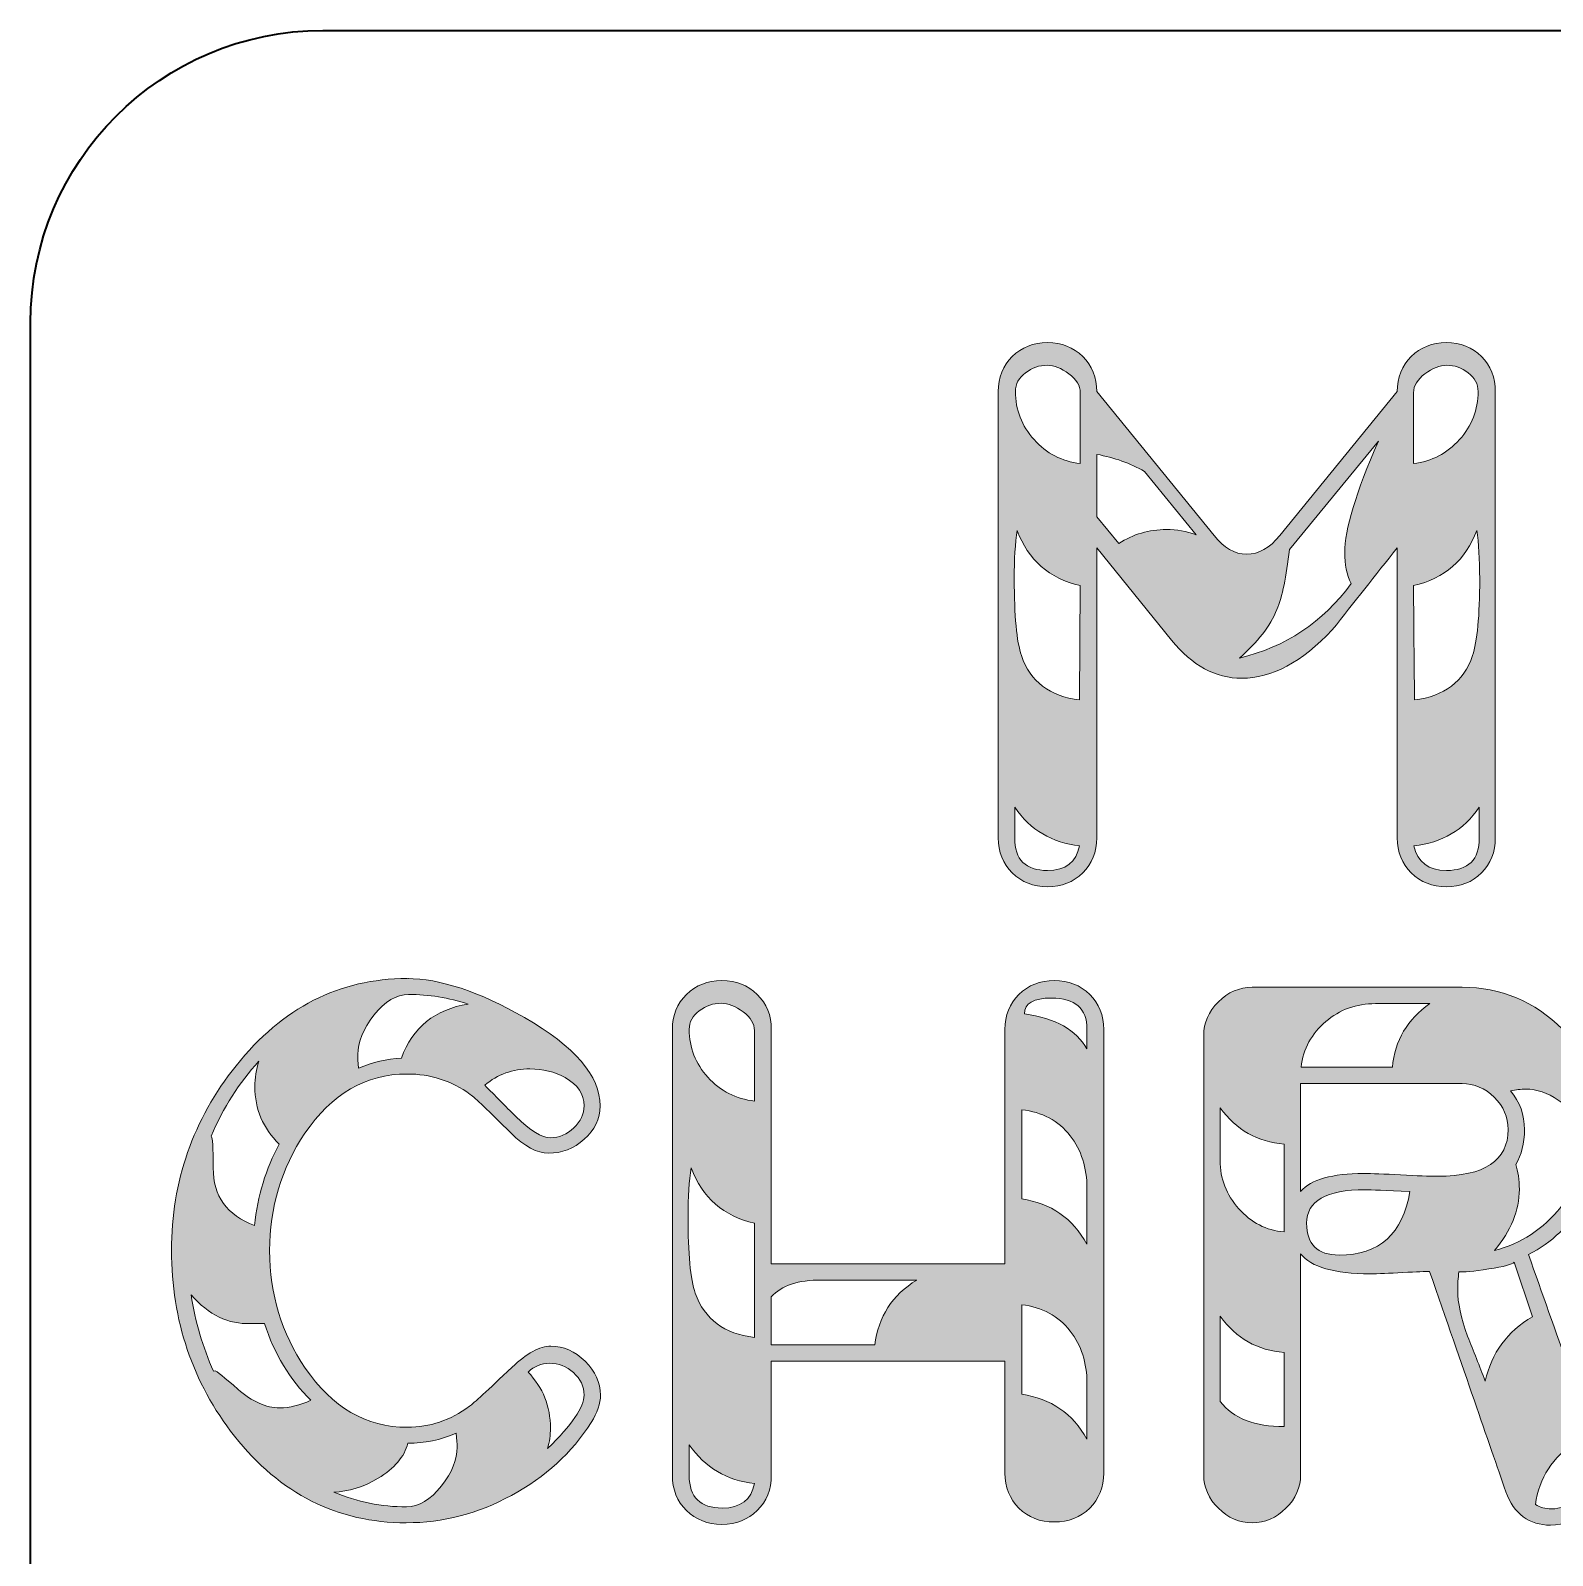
# Model space of a CAD drawing. Extents: x 49 to 2005, y -1071 to -24.
# Drawn here: x 49.4 to 316.7, y -292.1 to -24.2 of the extents above; entities that cross this region are included whole.
import ezdxf

# ---------------------------------------------------------------- set-up
doc = ezdxf.new("R2010")
doc.units = 0
doc.header["$MEASUREMENT"] = 0
doc.layers.add('Layer 1', color=7, linetype='Continuous', lineweight=0)

# ---------------------------------------------------------------- blocks, each defined once
blk = doc.blocks.new('Block_6')
at = {"layer": 'Layer 1', "true_color": 0x010101, "transparency": 33554687}
h = blk.add_hatch(color=18, dxfattribs=at)
h.dxf.hatch_style = 2
edge = h.paths.add_edge_path()
edge.add_spline(control_points=[(144.81, -259.98), (143.56, -258.89), (142.17, -258.34), (140.62, -258.34), (139.17, -258.34), (137.9, -258.85), (136.82, -259.88), (139.45, -262.63), (140.76, -265.91), (140.76, -269.73), (140.76, -270.94), (140.6, -272.13), (140.27, -273.29), (144.53, -269.2), (146.67, -266.07), (146.67, -263.93), (146.67, -262.39), (146.05, -261.08), (144.81, -259.98)], knot_values=[0, 0, 0, 0, 1, 1, 1, 2, 2, 2, 3, 3, 3, 4, 4, 4, 5, 5, 5, 6, 6, 6, 6], degree=3, periodic=0)
edge = h.paths.add_edge_path()
edge.add_spline(control_points=[(143.34, -208.16), (141.49, -207.14), (139.43, -206.63), (137.17, -206.63), (134.14, -206.63), (131.49, -207.58), (129.22, -209.49), (131.02, -211.31), (132.84, -213.15), (134.68, -215.01), (137.24, -217.48), (139.27, -218.72), (140.78, -218.72), (142.3, -218.72), (143.65, -218.15), (144.86, -217), (146.07, -215.86), (146.67, -214.57), (146.67, -213.13), (146.67, -211.08), (145.56, -209.42), (143.34, -208.16)], knot_values=[0, 0, 0, 0, 1, 1, 1, 2, 2, 2, 3, 3, 3, 4, 4, 4, 5, 5, 5, 6, 6, 6, 7, 7, 7, 7], degree=3, periodic=0)
edge = h.paths.add_edge_path()
edge.add_spline(control_points=[(115.86, -190.76), (115.86, -190.76), (115.79, -190.76), (115.79, -190.76), (115.79, -190.76), (115.86, -190.76), (115.86, -190.76)], knot_values=[0, 0, 0, 0, 1, 1, 1, 2, 2, 2, 2], degree=3, periodic=0)
edge = h.paths.add_edge_path()
edge.add_spline(control_points=[(115.86, -193.56), (113.7, -193.56), (111.67, -194.77), (109.77, -197.19), (107.87, -199.61), (106.92, -201.92), (106.92, -204.11), (106.92, -204.62), (106.97, -205.42), (107.07, -206.49), (109.55, -205.46), (112.06, -204.88), (114.59, -204.74), (116.56, -199.34), (120.48, -196.17), (126.34, -195.24), (122.87, -194.12), (119.38, -193.56), (115.86, -193.56)], knot_values=[0, 0, 0, 0, 1, 1, 1, 2, 2, 2, 3, 3, 3, 4, 4, 4, 5, 5, 5, 6, 6, 6, 6], degree=3, periodic=0)
edge = h.paths.add_edge_path()
edge.add_spline(control_points=[(124.23, -270.64), (121.46, -271.8), (118.62, -272.39), (115.72, -272.39), (115.11, -274.76), (113.37, -276.81), (110.51, -278.54), (107.93, -280.07), (105.33, -280.89), (102.7, -280.98), (106.83, -282.71), (111.1, -283.57), (115.51, -283.57), (117.62, -283.57), (119.66, -282.33), (121.63, -279.86), (123.46, -277.53), (124.37, -275.28), (124.37, -273.08), (124.37, -272.48), (124.32, -271.66), (124.23, -270.64)], knot_values=[0, 0, 0, 0, 1, 1, 1, 2, 2, 2, 3, 3, 3, 4, 4, 4, 5, 5, 5, 6, 6, 6, 7, 7, 7, 7], degree=3, periodic=0)
edge = h.paths.add_edge_path()
edge.add_spline(control_points=[(88.85, -209.77), (88.85, -208.23), (89.08, -206.74), (89.55, -205.3), (86.08, -209.07), (83.29, -213.45), (81.18, -218.44), (81.41, -218.62), (81.53, -220.49), (81.53, -224.03), (81.53, -228.97), (83.95, -232.34), (88.78, -234.16), (89.34, -228.94), (90.79, -224.17), (93.14, -219.83), (90.28, -217.04), (88.85, -213.68), (88.85, -209.77)], knot_values=[0, 0, 0, 0, 1, 1, 1, 2, 2, 2, 3, 3, 3, 4, 4, 4, 5, 5, 5, 6, 6, 6, 6], degree=3, periodic=0)
edge = h.paths.add_edge_path()
edge.add_spline(control_points=[(90.53, -251.35), (90.53, -251.35), (88.07, -251.35), (88.07, -251.35), (84.23, -251.54), (80.76, -249.86), (77.66, -246.32), (78.37, -251.03), (79.68, -255.5), (81.6, -259.74), (81.6, -259.74), (81.88, -259.67), (81.88, -259.67), (82.07, -259.67), (83.41, -260.75), (85.89, -262.92), (88.38, -265.08), (90.82, -266.17), (93.21, -266.17), (94.94, -266.17), (96.77, -265.73), (98.69, -264.85), (94.99, -261.18), (92.27, -256.68), (90.53, -251.35)], knot_values=[0, 0, 0, 0, 1, 1, 1, 2, 2, 2, 3, 3, 3, 4, 4, 4, 5, 5, 5, 6, 6, 6, 7, 7, 7, 8, 8, 8, 8], degree=3, periodic=0)
edge = h.paths.add_edge_path()
edge.add_spline(control_points=[(147.94, -268.75), (144.51, -274.06), (139.85, -278.33), (133.94, -281.54), (128.03, -284.76), (121.86, -286.36), (115.44, -286.36), (103.34, -286.36), (93.28, -281.29), (85.26, -271.13), (77.9, -261.72), (74.22, -250.84), (74.22, -238.49), (74.22, -226.38), (77.99, -215.57), (85.54, -206.07), (93.7, -195.86), (103.71, -190.76), (115.58, -190.76), (121.35, -190.76), (128.21, -193.05), (136.19, -197.61), (145.05, -202.69), (149.48, -207.86), (149.48, -213.13), (149.48, -215.41), (148.56, -217.36), (146.7, -219), (144.85, -220.63), (142.75, -221.44), (140.41, -221.44), (138.44, -221.44), (136.23, -220.25), (133.8, -217.88), (129.86, -213.96), (127.49, -211.7), (126.69, -211.1), (123.36, -208.72), (119.66, -207.53), (115.58, -207.53), (108.31, -207.53), (102.33, -211.01), (97.64, -217.95), (93.51, -224.1), (91.45, -230.97), (91.45, -238.56), (91.45, -246.2), (93.54, -253.08), (97.71, -259.18), (102.4, -266.12), (108.38, -269.59), (115.65, -269.59), (119.54, -269.59), (123.17, -268.36), (126.55, -265.89), (127.21, -265.42), (129.69, -263.14), (134.01, -259.04), (136.59, -256.57), (138.86, -255.33), (140.83, -255.33), (143.03, -255.33), (145.04, -256.22), (146.84, -257.99), (148.65, -259.76), (149.55, -261.74), (149.55, -263.93), (149.55, -265.42), (149.01, -267.03), (147.94, -268.75)], knot_values=[0, 0, 0, 0, 1, 1, 1, 2, 2, 2, 3, 3, 3, 4, 4, 4, 5, 5, 5, 6, 6, 6, 7, 7, 7, 8, 8, 8, 9, 9, 9, 10, 10, 10, 11, 11, 11, 12, 12, 12, 13, 13, 13, 14, 14, 14, 15, 15, 15, 16, 16, 16, 17, 17, 17, 18, 18, 18, 19, 19, 19, 20, 20, 20, 21, 21, 21, 22, 22, 22, 23, 23, 23, 23], degree=3, periodic=0)
h = blk.add_hatch(color=18, dxfattribs=at)
h.dxf.hatch_style = 2
edge = h.paths.add_edge_path()
edge.add_spline(control_points=[(234.98, -203.13), (234.98, -203.13), (234.98, -199.67), (234.98, -199.67), (234.98, -196.01), (232.91, -194.19), (228.76, -194.19), (225.59, -194.19), (224.01, -195.11), (224.01, -196.96), (229.46, -197.75), (233.12, -199.8), (234.98, -203.13)], knot_values=[0, 0, 0, 0, 1, 1, 1, 2, 2, 2, 3, 3, 3, 4, 4, 4, 4], degree=3, periodic=0)
edge = h.paths.add_edge_path()
edge.add_spline(control_points=[(234.98, -261.9), (234.98, -258.27), (234, -255.19), (232.05, -252.68), (229.95, -250.02), (227.11, -248.49), (223.52, -248.07), (223.52, -248.07), (223.52, -263.79), (223.52, -263.79), (228.64, -264.54), (232.47, -267.17), (234.98, -271.69), (234.98, -271.69), (234.98, -261.9), (234.98, -261.9)], knot_values=[0, 0, 0, 0, 1, 1, 1, 2, 2, 2, 3, 3, 3, 4, 4, 4, 5, 5, 5, 5], degree=3, periodic=0)
edge = h.paths.add_edge_path()
edge.add_spline(control_points=[(234.98, -227.66), (234.98, -223.98), (234, -220.88), (232.05, -218.37), (229.95, -215.71), (227.11, -214.2), (223.52, -213.82), (223.52, -213.82), (223.52, -229.48), (223.52, -229.48), (228.64, -230.22), (232.47, -232.88), (234.98, -237.44), (234.98, -237.44), (234.98, -227.66), (234.98, -227.66)], knot_values=[0, 0, 0, 0, 1, 1, 1, 2, 2, 2, 3, 3, 3, 4, 4, 4, 5, 5, 5, 5], degree=3, periodic=0)
edge = h.paths.add_edge_path()
edge.add_spline(control_points=[(205.09, -243.73), (205.09, -243.73), (188.39, -243.73), (188.39, -243.73), (184.28, -243.69), (181.33, -244.67), (179.55, -246.68), (179.55, -246.68), (179.55, -255.12), (179.55, -255.12), (179.55, -255.12), (197.72, -255.12), (197.72, -255.12), (198.33, -250.17), (200.78, -246.37), (205.09, -243.73)], knot_values=[0, 0, 0, 0, 1, 1, 1, 2, 2, 2, 3, 3, 3, 4, 4, 4, 5, 5, 5, 5], degree=3, periodic=0)
edge = h.paths.add_edge_path()
edge.add_spline(control_points=[(176.6, -279.44), (171.74, -278.93), (167.92, -276.67), (165.13, -272.67), (165.13, -272.67), (165.13, -278.05), (165.13, -278.05), (165.13, -281.87), (167.07, -283.78), (170.94, -283.78), (174.14, -283.78), (176.03, -282.33), (176.6, -279.44)], knot_values=[0, 0, 0, 0, 1, 1, 1, 2, 2, 2, 3, 3, 3, 4, 4, 4, 4], degree=3, periodic=0)
edge = h.paths.add_edge_path()
edge.add_spline(control_points=[(176.6, -212.29), (176.6, -212.29), (176.6, -199.9), (176.6, -199.9), (176.6, -198.69), (175.93, -197.59), (174.58, -196.59), (173.24, -195.59), (171.95, -195.1), (170.72, -195.1), (169.36, -195.1), (168.08, -195.54), (166.9, -196.42), (165.72, -197.3), (165.13, -198.39), (165.13, -199.69), (165.13, -202.89), (166.23, -205.7), (168.42, -208.11), (170.62, -210.52), (173.34, -211.92), (176.6, -212.29)], knot_values=[0, 0, 0, 0, 1, 1, 1, 2, 2, 2, 3, 3, 3, 4, 4, 4, 5, 5, 5, 6, 6, 6, 7, 7, 7, 7], degree=3, periodic=0)
edge = h.paths.add_edge_path()
edge.add_spline(control_points=[(176.6, -233.74), (171.16, -232.48), (167.45, -229.25), (165.48, -224.03), (165.11, -226.26), (164.92, -229.11), (164.92, -232.55), (164.92, -239.08), (165.35, -243.57), (166.2, -246.04), (167.82, -250.61), (171.28, -253.19), (176.6, -253.8), (176.6, -253.8), (176.6, -233.74), (176.6, -233.74)], knot_values=[0, 0, 0, 0, 1, 1, 1, 2, 2, 2, 3, 3, 3, 4, 4, 4, 5, 5, 5, 5], degree=3, periodic=0)
edge = h.paths.add_edge_path()
edge.add_spline(control_points=[(237.94, -277.63), (237.94, -280.1), (237.11, -282.15), (235.47, -283.78), (233.82, -285.41), (231.75, -286.22), (229.25, -286.22), (226.75, -286.22), (224.68, -285.41), (223.04, -283.78), (221.39, -282.15), (220.56, -280.1), (220.56, -277.63), (220.56, -277.63), (220.56, -257.99), (220.56, -257.99), (220.56, -257.99), (179.55, -257.99), (179.55, -257.99), (179.55, -257.99), (179.55, -278.05), (179.55, -278.05), (179.55, -280.52), (178.73, -282.57), (177.08, -284.2), (175.43, -285.83), (173.36, -286.64), (170.87, -286.64), (168.37, -286.64), (166.3, -285.83), (164.65, -284.2), (163, -282.57), (162.18, -280.52), (162.18, -278.05), (162.18, -278.05), (162.18, -199.7), (162.18, -199.7), (162.18, -197.23), (163, -195.19), (164.65, -193.56), (166.3, -191.93), (168.37, -191.11), (170.87, -191.11), (173.36, -191.11), (175.43, -191.93), (177.08, -193.55), (178.73, -195.18), (179.55, -197.23), (179.55, -199.7), (179.55, -199.7), (179.55, -240.87), (179.55, -240.87), (179.55, -240.87), (220.56, -240.87), (220.56, -240.87), (220.56, -240.87), (220.56, -199.7), (220.56, -199.7), (220.56, -197.23), (221.39, -195.18), (223.04, -193.55), (224.68, -191.93), (226.75, -191.11), (229.25, -191.11), (231.75, -191.11), (233.82, -191.93), (235.47, -193.56), (237.11, -195.19), (237.94, -197.23), (237.94, -199.7), (237.94, -199.7), (237.94, -277.63), (237.94, -277.63)], knot_values=[0, 0, 0, 0, 1, 1, 1, 2, 2, 2, 3, 3, 3, 4, 4, 4, 5, 5, 5, 6, 6, 6, 7, 7, 7, 8, 8, 8, 9, 9, 9, 10, 10, 10, 11, 11, 11, 12, 12, 12, 13, 13, 13, 14, 14, 14, 15, 15, 15, 16, 16, 16, 17, 17, 17, 18, 18, 18, 19, 19, 19, 20, 20, 20, 21, 21, 21, 22, 22, 22, 23, 23, 23, 24, 24, 24, 24], degree=3, periodic=0)
h = blk.add_hatch(color=18, dxfattribs=at)
h.dxf.hatch_style = 2
edge = h.paths.add_edge_path()
edge.add_spline(control_points=[(322.52, -278.4), (322.52, -277.7), (321.94, -275.65), (320.77, -272.25), (316.78, -274.81), (314.44, -278.44), (313.73, -283.15), (314.58, -283.66), (315.51, -283.92), (316.55, -283.92), (318.14, -283.92), (319.54, -283.38), (320.73, -282.31), (321.93, -281.24), (322.52, -279.93), (322.52, -278.4)], knot_values=[0, 0, 0, 0, 1, 1, 1, 2, 2, 2, 3, 3, 3, 4, 4, 4, 5, 5, 5, 5], degree=3, periodic=0)
edge = h.paths.add_edge_path()
edge.add_spline(control_points=[(323.02, -217.88), (319.64, -212.75), (315.98, -210.19), (312.04, -210.19), (311.2, -210.19), (310.31, -210.28), (309.37, -210.47), (311.01, -212.47), (311.83, -214.73), (311.83, -217.25), (311.83, -219.72), (311.32, -221.77), (310.29, -223.4), (310.71, -224.66), (310.92, -226.12), (310.92, -227.8), (310.92, -231.48), (309.46, -235.07), (306.56, -238.56), (311.25, -237.3), (315.13, -234.75), (318.2, -230.91), (321.27, -227.07), (322.88, -222.72), (323.02, -217.88)], knot_values=[0, 0, 0, 0, 1, 1, 1, 2, 2, 2, 3, 3, 3, 4, 4, 4, 5, 5, 5, 6, 6, 6, 7, 7, 7, 8, 8, 8, 8], degree=3, periodic=0)
edge = h.paths.add_edge_path()
edge.add_spline(control_points=[(313.24, -250.16), (313.24, -250.16), (310, -240.59), (310, -240.59), (309.72, -240.96), (308.23, -241.36), (305.54, -241.78), (302.84, -242.2), (301.09, -242.36), (300.3, -242.27), (300.16, -243.34), (300.09, -244.43), (300.09, -245.55), (300.09, -247.65), (300.67, -250.33), (301.84, -253.59), (302.87, -256.2), (303.91, -258.83), (304.94, -261.48), (306.02, -256.55), (308.78, -252.77), (313.24, -250.16)], knot_values=[0, 0, 0, 0, 1, 1, 1, 2, 2, 2, 3, 3, 3, 4, 4, 4, 5, 5, 5, 6, 6, 6, 7, 7, 7, 7], degree=3, periodic=0)
edge = h.paths.add_edge_path()
edge.add_spline(control_points=[(291.71, -228.15), (287.45, -227.96), (284.82, -227.87), (283.84, -227.87), (276.99, -227.87), (273.57, -229.83), (273.57, -233.74), (273.57, -237.47), (275.46, -239.33), (279.26, -239.33), (286.34, -239.33), (290.49, -235.6), (291.71, -228.15)], knot_values=[0, 0, 0, 0, 1, 1, 1, 2, 2, 2, 3, 3, 3, 4, 4, 4, 4], degree=3, periodic=0)
edge = h.paths.add_edge_path()
edge.add_spline(control_points=[(295.23, -195.17), (295.23, -195.17), (285.67, -195.17), (285.67, -195.17), (282.29, -195.17), (279.37, -196.21), (276.91, -198.31), (274.45, -200.41), (273, -203.09), (272.58, -206.35), (272.58, -206.35), (288.62, -206.35), (288.62, -206.35), (289.04, -201.64), (291.25, -197.91), (295.23, -195.17)], knot_values=[0, 0, 0, 0, 1, 1, 1, 2, 2, 2, 3, 3, 3, 4, 4, 4, 5, 5, 5, 5], degree=3, periodic=0)
edge = h.paths.add_edge_path()
edge.add_spline(control_points=[(308.95, -217.25), (308.95, -215.11), (308.14, -213.23), (306.52, -211.62), (304.9, -210.02), (303.02, -209.21), (300.86, -209.21), (300.86, -209.21), (272.51, -209.21), (272.51, -209.21), (272.51, -209.21), (272.51, -228.15), (272.51, -228.15), (274.39, -226.05), (278.07, -225.01), (283.55, -225.01), (285.01, -225.01), (287.18, -225.09), (290.06, -225.25), (292.95, -225.41), (295.11, -225.49), (296.57, -225.49), (304.82, -225.49), (308.95, -222.75), (308.95, -217.25)], knot_values=[0, 0, 0, 0, 1, 1, 1, 2, 2, 2, 3, 3, 3, 4, 4, 4, 5, 5, 5, 6, 6, 6, 7, 7, 7, 8, 8, 8, 8], degree=3, periodic=0)
edge = h.paths.add_edge_path()
edge.add_spline(control_points=[(269.63, -269.45), (269.63, -269.45), (269.63, -256.45), (269.63, -256.45), (264.94, -256.08), (261.19, -253.96), (258.37, -250.09), (258.37, -250.09), (258.37, -265.05), (258.37, -265.05), (260.72, -268.03), (264.47, -269.5), (269.63, -269.45)], knot_values=[0, 0, 0, 0, 1, 1, 1, 2, 2, 2, 3, 3, 3, 4, 4, 4, 4], degree=3, periodic=0)
edge = h.paths.add_edge_path()
edge.add_spline(control_points=[(269.63, -235.28), (269.63, -235.28), (269.63, -219.83), (269.63, -219.83), (264.94, -219.46), (261.19, -217.34), (258.37, -213.47), (258.37, -213.47), (258.37, -222.7), (258.37, -222.7), (258.37, -225.91), (259.46, -228.74), (261.64, -231.19), (263.82, -233.64), (266.48, -235), (269.63, -235.28)], knot_values=[0, 0, 0, 0, 1, 1, 1, 2, 2, 2, 3, 3, 3, 4, 4, 4, 5, 5, 5, 5], degree=3, periodic=0)
edge = h.paths.add_edge_path()
edge.add_spline(control_points=[(325.9, -217.25), (325.9, -221.81), (324.69, -226.09), (322.28, -230.07), (319.86, -234.06), (316.62, -237.12), (312.54, -239.26), (314.93, -246.02), (317.32, -252.77), (319.71, -259.53), (323.51, -270.52), (325.41, -276.84), (325.41, -278.47), (325.41, -280.84), (324.52, -282.82), (322.74, -284.41), (320.95, -285.99), (318.84, -286.78), (316.4, -286.78), (312.65, -286.78), (310.03, -284.83), (308.53, -280.91), (305.57, -272.29), (301.12, -259.39), (295.16, -242.2), (294.46, -242.2), (292.9, -242.27), (290.48, -242.41), (288.07, -242.55), (286.13, -242.62), (284.68, -242.62), (278.44, -242.62), (274.39, -241.45), (272.51, -239.12), (272.51, -239.12), (272.51, -277.91), (272.51, -277.91), (272.51, -280.14), (271.65, -282.11), (269.94, -283.81), (268.23, -285.51), (266.25, -286.36), (264, -286.36), (261.75, -286.36), (259.77, -285.51), (258.06, -283.81), (256.34, -282.11), (255.49, -280.14), (255.49, -277.91), (255.49, -277.91), (255.49, -200.76), (255.49, -200.76), (255.49, -198.52), (256.34, -196.55), (258.06, -194.85), (259.77, -193.15), (261.75, -192.3), (264, -192.3), (264, -192.3), (300.86, -192.3), (300.86, -192.3), (307.71, -192.3), (313.59, -194.76), (318.52, -199.67), (323.44, -204.59), (325.9, -210.45), (325.9, -217.25)], knot_values=[0, 0, 0, 0, 1, 1, 1, 2, 2, 2, 3, 3, 3, 4, 4, 4, 5, 5, 5, 6, 6, 6, 7, 7, 7, 8, 8, 8, 9, 9, 9, 10, 10, 10, 11, 11, 11, 12, 12, 12, 13, 13, 13, 14, 14, 14, 15, 15, 15, 16, 16, 16, 17, 17, 17, 18, 18, 18, 19, 19, 19, 20, 20, 20, 21, 21, 21, 22, 22, 22, 22], degree=3, periodic=0)
at = {"layer": 'Layer 1'}
for points, knots in [([(147.94, -268.75), (144.51, -274.06), (139.85, -278.33), (133.94, -281.54), (128.03, -284.76), (121.86, -286.36), (115.44, -286.36), (103.34, -286.36), (93.28, -281.29), (85.26, -271.13), (77.9, -261.72), (74.22, -250.84), (74.22, -238.49), (74.22, -226.38), (77.99, -215.57), (85.54, -206.07), (93.7, -195.86), (103.71, -190.76), (115.58, -190.76), (121.35, -190.76), (128.21, -193.05), (136.19, -197.61), (145.05, -202.69), (149.48, -207.86), (149.48, -213.13), (149.48, -215.41), (148.56, -217.36), (146.7, -219), (144.85, -220.63), (142.75, -221.44), (140.41, -221.44), (138.44, -221.44), (136.23, -220.25), (133.8, -217.88), (129.86, -213.96), (127.49, -211.7), (126.69, -211.1), (123.36, -208.72), (119.66, -207.53), (115.58, -207.53), (108.31, -207.53), (102.33, -211.01), (97.64, -217.95), (93.51, -224.1), (91.45, -230.97), (91.45, -238.56), (91.45, -246.2), (93.54, -253.08), (97.71, -259.18), (102.4, -266.12), (108.38, -269.59), (115.65, -269.59), (119.54, -269.59), (123.17, -268.36), (126.55, -265.89), (127.21, -265.42), (129.69, -263.14), (134.01, -259.04), (136.59, -256.57), (138.86, -255.33), (140.83, -255.33), (143.03, -255.33), (145.04, -256.22), (146.84, -257.99), (148.65, -259.76), (149.55, -261.74), (149.55, -263.93), (149.55, -265.42), (149.01, -267.03), (147.94, -268.75)], [0, 0, 0, 0, 1, 1, 1, 2, 2, 2, 3, 3, 3, 4, 4, 4, 5, 5, 5, 6, 6, 6, 7, 7, 7, 8, 8, 8, 9, 9, 9, 10, 10, 10, 11, 11, 11, 12, 12, 12, 13, 13, 13, 14, 14, 14, 15, 15, 15, 16, 16, 16, 17, 17, 17, 18, 18, 18, 19, 19, 19, 20, 20, 20, 21, 21, 21, 22, 22, 22, 23, 23, 23, 23]), ([(115.86, -190.76), (115.86, -190.76), (115.79, -190.76), (115.79, -190.76), (115.79, -190.76), (115.86, -190.76), (115.86, -190.76)], [0, 0, 0, 0, 1, 1, 1, 2, 2, 2, 2]), ([(237.94, -277.63), (237.94, -280.1), (237.11, -282.15), (235.47, -283.78), (233.82, -285.41), (231.75, -286.22), (229.25, -286.22), (226.75, -286.22), (224.68, -285.41), (223.04, -283.78), (221.39, -282.15), (220.56, -280.1), (220.56, -277.63), (220.56, -277.63), (220.56, -257.99), (220.56, -257.99), (220.56, -257.99), (179.55, -257.99), (179.55, -257.99), (179.55, -257.99), (179.55, -278.05), (179.55, -278.05), (179.55, -280.52), (178.73, -282.57), (177.08, -284.2), (175.43, -285.83), (173.36, -286.64), (170.87, -286.64), (168.37, -286.64), (166.3, -285.83), (164.65, -284.2), (163, -282.57), (162.18, -280.52), (162.18, -278.05), (162.18, -278.05), (162.18, -199.7), (162.18, -199.7), (162.18, -197.23), (163, -195.19), (164.65, -193.56), (166.3, -191.93), (168.37, -191.11), (170.87, -191.11), (173.36, -191.11), (175.43, -191.93), (177.08, -193.55), (178.73, -195.18), (179.55, -197.23), (179.55, -199.7), (179.55, -199.7), (179.55, -240.87), (179.55, -240.87), (179.55, -240.87), (220.56, -240.87), (220.56, -240.87), (220.56, -240.87), (220.56, -199.7), (220.56, -199.7), (220.56, -197.23), (221.39, -195.18), (223.04, -193.55), (224.68, -191.93), (226.75, -191.11), (229.25, -191.11), (231.75, -191.11), (233.82, -191.93), (235.47, -193.56), (237.11, -195.19), (237.94, -197.23), (237.94, -199.7), (237.94, -199.7), (237.94, -277.63), (237.94, -277.63)], [0, 0, 0, 0, 1, 1, 1, 2, 2, 2, 3, 3, 3, 4, 4, 4, 5, 5, 5, 6, 6, 6, 7, 7, 7, 8, 8, 8, 9, 9, 9, 10, 10, 10, 11, 11, 11, 12, 12, 12, 13, 13, 13, 14, 14, 14, 15, 15, 15, 16, 16, 16, 17, 17, 17, 18, 18, 18, 19, 19, 19, 20, 20, 20, 21, 21, 21, 22, 22, 22, 23, 23, 23, 24, 24, 24, 24]), ([(325.9, -217.25), (325.9, -221.81), (324.69, -226.09), (322.28, -230.07), (319.86, -234.06), (316.62, -237.12), (312.54, -239.26), (314.93, -246.02), (317.32, -252.77), (319.71, -259.53), (323.51, -270.52), (325.41, -276.84), (325.41, -278.47), (325.41, -280.84), (324.52, -282.82), (322.74, -284.41), (320.95, -285.99), (318.84, -286.78), (316.4, -286.78), (312.65, -286.78), (310.03, -284.83), (308.53, -280.91), (305.57, -272.29), (301.12, -259.39), (295.16, -242.2), (294.46, -242.2), (292.9, -242.27), (290.48, -242.41), (288.07, -242.55), (286.13, -242.62), (284.68, -242.62), (278.44, -242.62), (274.39, -241.45), (272.51, -239.12), (272.51, -239.12), (272.51, -277.91), (272.51, -277.91), (272.51, -280.14), (271.65, -282.11), (269.94, -283.81), (268.23, -285.51), (266.25, -286.36), (264, -286.36), (261.75, -286.36), (259.77, -285.51), (258.06, -283.81), (256.34, -282.11), (255.49, -280.14), (255.49, -277.91), (255.49, -277.91), (255.49, -200.76), (255.49, -200.76), (255.49, -198.52), (256.34, -196.55), (258.06, -194.85), (259.77, -193.15), (261.75, -192.3), (264, -192.3), (264, -192.3), (300.86, -192.3), (300.86, -192.3), (307.71, -192.3), (313.59, -194.76), (318.52, -199.67), (323.44, -204.59), (325.9, -210.45), (325.9, -217.25)], [0, 0, 0, 0, 1, 1, 1, 2, 2, 2, 3, 3, 3, 4, 4, 4, 5, 5, 5, 6, 6, 6, 7, 7, 7, 8, 8, 8, 9, 9, 9, 10, 10, 10, 11, 11, 11, 12, 12, 12, 13, 13, 13, 14, 14, 14, 15, 15, 15, 16, 16, 16, 17, 17, 17, 18, 18, 18, 19, 19, 19, 20, 20, 20, 21, 21, 21, 22, 22, 22, 22]), ([(115.86, -193.56), (113.7, -193.56), (111.67, -194.77), (109.77, -197.19), (107.87, -199.61), (106.92, -201.92), (106.92, -204.11), (106.92, -204.62), (106.97, -205.42), (107.07, -206.49), (109.55, -205.46), (112.06, -204.88), (114.59, -204.74), (116.56, -199.34), (120.48, -196.17), (126.34, -195.24), (122.87, -194.12), (119.38, -193.56), (115.86, -193.56)], [0, 0, 0, 0, 1, 1, 1, 2, 2, 2, 3, 3, 3, 4, 4, 4, 5, 5, 5, 6, 6, 6, 6]), ([(176.6, -212.29), (176.6, -212.29), (176.6, -199.9), (176.6, -199.9), (176.6, -198.69), (175.93, -197.59), (174.58, -196.59), (173.24, -195.59), (171.95, -195.1), (170.72, -195.1), (169.36, -195.1), (168.08, -195.54), (166.9, -196.42), (165.72, -197.3), (165.13, -198.39), (165.13, -199.69), (165.13, -202.89), (166.23, -205.7), (168.42, -208.11), (170.62, -210.52), (173.34, -211.92), (176.6, -212.29)], [0, 0, 0, 0, 1, 1, 1, 2, 2, 2, 3, 3, 3, 4, 4, 4, 5, 5, 5, 6, 6, 6, 7, 7, 7, 7]), ([(234.98, -203.13), (234.98, -203.13), (234.98, -199.67), (234.98, -199.67), (234.98, -196.01), (232.91, -194.19), (228.76, -194.19), (225.59, -194.19), (224.01, -195.11), (224.01, -196.96), (229.46, -197.75), (233.12, -199.8), (234.98, -203.13)], [0, 0, 0, 0, 1, 1, 1, 2, 2, 2, 3, 3, 3, 4, 4, 4, 4]), ([(295.23, -195.17), (295.23, -195.17), (285.67, -195.17), (285.67, -195.17), (282.29, -195.17), (279.37, -196.21), (276.91, -198.31), (274.45, -200.41), (273, -203.09), (272.58, -206.35), (272.58, -206.35), (288.62, -206.35), (288.62, -206.35), (289.04, -201.64), (291.25, -197.91), (295.23, -195.17)], [0, 0, 0, 0, 1, 1, 1, 2, 2, 2, 3, 3, 3, 4, 4, 4, 5, 5, 5, 5]), ([(88.85, -209.77), (88.85, -208.23), (89.08, -206.74), (89.55, -205.3), (86.08, -209.07), (83.29, -213.45), (81.18, -218.44), (81.41, -218.62), (81.53, -220.49), (81.53, -224.03), (81.53, -228.97), (83.95, -232.34), (88.78, -234.16), (89.34, -228.94), (90.79, -224.17), (93.14, -219.83), (90.28, -217.04), (88.85, -213.68), (88.85, -209.77)], [0, 0, 0, 0, 1, 1, 1, 2, 2, 2, 3, 3, 3, 4, 4, 4, 5, 5, 5, 6, 6, 6, 6]), ([(143.34, -208.16), (141.49, -207.14), (139.43, -206.63), (137.17, -206.63), (134.14, -206.63), (131.49, -207.58), (129.22, -209.49), (131.02, -211.31), (132.84, -213.15), (134.68, -215.01), (137.24, -217.48), (139.27, -218.72), (140.78, -218.72), (142.3, -218.72), (143.65, -218.15), (144.86, -217), (146.07, -215.86), (146.67, -214.57), (146.67, -213.13), (146.67, -211.08), (145.56, -209.42), (143.34, -208.16)], [0, 0, 0, 0, 1, 1, 1, 2, 2, 2, 3, 3, 3, 4, 4, 4, 5, 5, 5, 6, 6, 6, 7, 7, 7, 7]), ([(308.95, -217.25), (308.95, -215.11), (308.14, -213.23), (306.52, -211.62), (304.9, -210.02), (303.02, -209.21), (300.86, -209.21), (300.86, -209.21), (272.51, -209.21), (272.51, -209.21), (272.51, -209.21), (272.51, -228.15), (272.51, -228.15), (274.39, -226.05), (278.07, -225.01), (283.55, -225.01), (285.01, -225.01), (287.18, -225.09), (290.06, -225.25), (292.95, -225.41), (295.11, -225.49), (296.57, -225.49), (304.82, -225.49), (308.95, -222.75), (308.95, -217.25)], [0, 0, 0, 0, 1, 1, 1, 2, 2, 2, 3, 3, 3, 4, 4, 4, 5, 5, 5, 6, 6, 6, 7, 7, 7, 8, 8, 8, 8]), ([(323.02, -217.88), (319.64, -212.75), (315.98, -210.19), (312.04, -210.19), (311.2, -210.19), (310.31, -210.28), (309.37, -210.47), (311.01, -212.47), (311.83, -214.73), (311.83, -217.25), (311.83, -219.72), (311.32, -221.77), (310.29, -223.4), (310.71, -224.66), (310.92, -226.12), (310.92, -227.8), (310.92, -231.48), (309.46, -235.07), (306.56, -238.56), (311.25, -237.3), (315.13, -234.75), (318.2, -230.91), (321.27, -227.07), (322.88, -222.72), (323.02, -217.88)], [0, 0, 0, 0, 1, 1, 1, 2, 2, 2, 3, 3, 3, 4, 4, 4, 5, 5, 5, 6, 6, 6, 7, 7, 7, 8, 8, 8, 8]), ([(234.98, -227.66), (234.98, -223.98), (234, -220.88), (232.05, -218.37), (229.95, -215.71), (227.11, -214.2), (223.52, -213.82), (223.52, -213.82), (223.52, -229.48), (223.52, -229.48), (228.64, -230.22), (232.47, -232.88), (234.98, -237.44), (234.98, -237.44), (234.98, -227.66), (234.98, -227.66)], [0, 0, 0, 0, 1, 1, 1, 2, 2, 2, 3, 3, 3, 4, 4, 4, 5, 5, 5, 5]), ([(269.63, -235.28), (269.63, -235.28), (269.63, -219.83), (269.63, -219.83), (264.94, -219.46), (261.19, -217.34), (258.37, -213.47), (258.37, -213.47), (258.37, -222.7), (258.37, -222.7), (258.37, -225.91), (259.46, -228.74), (261.64, -231.19), (263.82, -233.64), (266.48, -235), (269.63, -235.28)], [0, 0, 0, 0, 1, 1, 1, 2, 2, 2, 3, 3, 3, 4, 4, 4, 5, 5, 5, 5]), ([(176.6, -233.74), (171.16, -232.48), (167.45, -229.25), (165.48, -224.03), (165.11, -226.26), (164.92, -229.11), (164.92, -232.55), (164.92, -239.08), (165.35, -243.57), (166.2, -246.04), (167.82, -250.61), (171.28, -253.19), (176.6, -253.8), (176.6, -253.8), (176.6, -233.74), (176.6, -233.74)], [0, 0, 0, 0, 1, 1, 1, 2, 2, 2, 3, 3, 3, 4, 4, 4, 5, 5, 5, 5]), ([(291.71, -228.15), (287.45, -227.96), (284.82, -227.87), (283.84, -227.87), (276.99, -227.87), (273.57, -229.83), (273.57, -233.74), (273.57, -237.47), (275.46, -239.33), (279.26, -239.33), (286.34, -239.33), (290.49, -235.6), (291.71, -228.15)], [0, 0, 0, 0, 1, 1, 1, 2, 2, 2, 3, 3, 3, 4, 4, 4, 4]), ([(313.24, -250.16), (313.24, -250.16), (310, -240.59), (310, -240.59), (309.72, -240.96), (308.23, -241.36), (305.54, -241.78), (302.84, -242.2), (301.09, -242.36), (300.3, -242.27), (300.16, -243.34), (300.09, -244.43), (300.09, -245.55), (300.09, -247.65), (300.67, -250.33), (301.84, -253.59), (302.87, -256.2), (303.91, -258.83), (304.94, -261.48), (306.02, -256.55), (308.78, -252.77), (313.24, -250.16)], [0, 0, 0, 0, 1, 1, 1, 2, 2, 2, 3, 3, 3, 4, 4, 4, 5, 5, 5, 6, 6, 6, 7, 7, 7, 7]), ([(205.09, -243.73), (205.09, -243.73), (188.39, -243.73), (188.39, -243.73), (184.28, -243.69), (181.33, -244.67), (179.55, -246.68), (179.55, -246.68), (179.55, -255.12), (179.55, -255.12), (179.55, -255.12), (197.72, -255.12), (197.72, -255.12), (198.33, -250.17), (200.78, -246.37), (205.09, -243.73)], [0, 0, 0, 0, 1, 1, 1, 2, 2, 2, 3, 3, 3, 4, 4, 4, 5, 5, 5, 5]), ([(90.53, -251.35), (90.53, -251.35), (88.07, -251.35), (88.07, -251.35), (84.23, -251.54), (80.76, -249.86), (77.66, -246.32), (78.37, -251.03), (79.68, -255.5), (81.6, -259.74), (81.6, -259.74), (81.88, -259.67), (81.88, -259.67), (82.07, -259.67), (83.41, -260.75), (85.89, -262.92), (88.38, -265.08), (90.82, -266.17), (93.21, -266.17), (94.94, -266.17), (96.77, -265.73), (98.69, -264.85), (94.99, -261.18), (92.27, -256.68), (90.53, -251.35)], [0, 0, 0, 0, 1, 1, 1, 2, 2, 2, 3, 3, 3, 4, 4, 4, 5, 5, 5, 6, 6, 6, 7, 7, 7, 8, 8, 8, 8]), ([(234.98, -261.9), (234.98, -258.27), (234, -255.19), (232.05, -252.68), (229.95, -250.02), (227.11, -248.49), (223.52, -248.07), (223.52, -248.07), (223.52, -263.79), (223.52, -263.79), (228.64, -264.54), (232.47, -267.17), (234.98, -271.69), (234.98, -271.69), (234.98, -261.9), (234.98, -261.9)], [0, 0, 0, 0, 1, 1, 1, 2, 2, 2, 3, 3, 3, 4, 4, 4, 5, 5, 5, 5]), ([(269.63, -269.45), (269.63, -269.45), (269.63, -256.45), (269.63, -256.45), (264.94, -256.08), (261.19, -253.96), (258.37, -250.09), (258.37, -250.09), (258.37, -265.05), (258.37, -265.05), (260.72, -268.03), (264.47, -269.5), (269.63, -269.45)], [0, 0, 0, 0, 1, 1, 1, 2, 2, 2, 3, 3, 3, 4, 4, 4, 4]), ([(144.81, -259.98), (143.56, -258.89), (142.17, -258.34), (140.62, -258.34), (139.17, -258.34), (137.9, -258.85), (136.82, -259.88), (139.45, -262.63), (140.76, -265.91), (140.76, -269.73), (140.76, -270.94), (140.6, -272.13), (140.27, -273.29), (144.53, -269.2), (146.67, -266.07), (146.67, -263.93), (146.67, -262.39), (146.05, -261.08), (144.81, -259.98)], [0, 0, 0, 0, 1, 1, 1, 2, 2, 2, 3, 3, 3, 4, 4, 4, 5, 5, 5, 6, 6, 6, 6]), ([(124.23, -270.64), (121.46, -271.8), (118.62, -272.39), (115.72, -272.39), (115.11, -274.76), (113.37, -276.81), (110.51, -278.54), (107.93, -280.07), (105.33, -280.89), (102.7, -280.98), (106.83, -282.71), (111.1, -283.57), (115.51, -283.57), (117.62, -283.57), (119.66, -282.33), (121.63, -279.86), (123.46, -277.53), (124.37, -275.28), (124.37, -273.08), (124.37, -272.48), (124.32, -271.66), (124.23, -270.64)], [0, 0, 0, 0, 1, 1, 1, 2, 2, 2, 3, 3, 3, 4, 4, 4, 5, 5, 5, 6, 6, 6, 7, 7, 7, 7]), ([(176.6, -279.44), (171.74, -278.93), (167.92, -276.67), (165.13, -272.67), (165.13, -272.67), (165.13, -278.05), (165.13, -278.05), (165.13, -281.87), (167.07, -283.78), (170.94, -283.78), (174.14, -283.78), (176.03, -282.33), (176.6, -279.44)], [0, 0, 0, 0, 1, 1, 1, 2, 2, 2, 3, 3, 3, 4, 4, 4, 4]), ([(322.52, -278.4), (322.52, -277.7), (321.94, -275.65), (320.77, -272.25), (316.78, -274.81), (314.44, -278.44), (313.73, -283.15), (314.58, -283.66), (315.51, -283.92), (316.55, -283.92), (318.14, -283.92), (319.54, -283.38), (320.73, -282.31), (321.93, -281.24), (322.52, -279.93), (322.52, -278.4)], [0, 0, 0, 0, 1, 1, 1, 2, 2, 2, 3, 3, 3, 4, 4, 4, 5, 5, 5, 5])]:
    blk.add_open_spline(points, degree=3, knots=knots, dxfattribs=at)
blk = doc.blocks.new('Block_7')
at = {"layer": 'Layer 1', "true_color": 0x010101, "transparency": 33554687}
h = blk.add_hatch(color=18, dxfattribs=at)
h.dxf.hatch_style = 2
edge = h.paths.add_edge_path()
edge.add_spline(control_points=[(303.89, -166.05), (303.89, -166.05), (303.89, -160.67), (303.89, -160.67), (301.12, -164.67), (297.3, -166.93), (292.42, -167.44), (293.03, -170.33), (294.93, -171.78), (298.12, -171.78), (301.96, -171.78), (303.89, -169.87), (303.89, -166.05)], knot_values=[0, 0, 0, 0, 1, 1, 1, 2, 2, 2, 3, 3, 3, 4, 4, 4, 4], degree=3, periodic=0)
edge = h.paths.add_edge_path()
edge.add_spline(control_points=[(303.96, -120.55), (303.96, -117.11), (303.79, -114.26), (303.46, -112.03), (301.49, -117.25), (297.79, -120.48), (292.35, -121.74), (292.35, -123.98), (292.37, -127.33), (292.42, -131.8), (292.47, -136.28), (292.49, -139.61), (292.49, -141.8), (297.74, -141.19), (301.14, -138.61), (302.69, -134.04), (303.53, -131.57), (303.96, -127.08), (303.96, -120.55)], knot_values=[0, 0, 0, 0, 1, 1, 1, 2, 2, 2, 3, 3, 3, 4, 4, 4, 5, 5, 5, 6, 6, 6, 6], degree=3, periodic=0)
edge = h.paths.add_edge_path()
edge.add_spline(control_points=[(303.68, -87.64), (303.68, -86.33), (303.1, -85.24), (301.95, -84.35), (300.8, -83.47), (299.55, -83.03), (298.19, -83.03), (296.97, -83.03), (295.69, -83.53), (294.35, -84.53), (293.02, -85.53), (292.35, -86.64), (292.35, -87.85), (292.35, -87.85), (292.35, -100.29), (292.35, -100.29), (295.54, -99.91), (298.22, -98.52), (300.4, -96.09), (302.59, -93.67), (303.68, -90.85), (303.68, -87.64)], knot_values=[0, 0, 0, 0, 1, 1, 1, 2, 2, 2, 3, 3, 3, 4, 4, 4, 5, 5, 5, 6, 6, 6, 7, 7, 7, 7], degree=3, periodic=0)
edge = h.paths.add_edge_path()
edge.add_spline(control_points=[(286.16, -96.37), (286.16, -96.37), (270.54, -115.38), (270.54, -115.38), (270.03, -120.18), (269.3, -123.7), (268.36, -125.93), (267.14, -128.87), (264.94, -131.71), (261.75, -134.46), (269.86, -132.55), (276.41, -128.19), (281.38, -121.39), (280.63, -119.81), (280.25, -117.99), (280.25, -115.94), (280.25, -111.93), (282.22, -105.41), (286.16, -96.37)], knot_values=[0, 0, 0, 0, 1, 1, 1, 2, 2, 2, 3, 3, 3, 4, 4, 4, 5, 5, 5, 6, 6, 6, 6], degree=3, periodic=0)
edge = h.paths.add_edge_path()
edge.add_spline(control_points=[(254.15, -112.8), (254.15, -112.8), (245.08, -101.68), (245.08, -101.68), (242.59, -100.24), (239.8, -99.24), (236.71, -98.68), (236.71, -98.68), (236.71, -109.65), (236.71, -109.65), (236.71, -109.65), (240.58, -114.33), (240.58, -114.33), (243.11, -112.7), (245.9, -111.89), (248.95, -111.89), (250.73, -111.89), (252.47, -112.19), (254.15, -112.8)], knot_values=[0, 0, 0, 0, 1, 1, 1, 2, 2, 2, 3, 3, 3, 4, 4, 4, 5, 5, 5, 6, 6, 6, 6], degree=3, periodic=0)
edge = h.paths.add_edge_path()
edge.add_spline(control_points=[(233.82, -100.29), (233.82, -100.29), (233.82, -87.85), (233.82, -87.85), (233.82, -86.64), (233.16, -85.53), (231.82, -84.53), (230.48, -83.53), (229.2, -83.03), (227.99, -83.03), (226.63, -83.03), (225.36, -83.47), (224.19, -84.35), (223.01, -85.24), (222.43, -86.33), (222.43, -87.64), (222.43, -90.85), (223.52, -93.67), (225.7, -96.09), (227.88, -98.52), (230.59, -99.91), (233.82, -100.29)], knot_values=[0, 0, 0, 0, 1, 1, 1, 2, 2, 2, 3, 3, 3, 4, 4, 4, 5, 5, 5, 6, 6, 6, 7, 7, 7, 7], degree=3, periodic=0)
edge = h.paths.add_edge_path()
edge.add_spline(control_points=[(233.68, -167.44), (228.85, -166.93), (225.05, -164.67), (222.29, -160.67), (222.29, -160.67), (222.29, -166.05), (222.29, -166.05), (222.29, -169.87), (224.21, -171.78), (228.06, -171.78), (231.25, -171.78), (233.12, -170.33), (233.68, -167.44)], knot_values=[0, 0, 0, 0, 1, 1, 1, 2, 2, 2, 3, 3, 3, 4, 4, 4, 4], degree=3, periodic=0)
edge = h.paths.add_edge_path()
edge.add_spline(control_points=[(233.82, -121.74), (228.38, -120.48), (224.68, -117.25), (222.71, -112.03), (222.38, -114.26), (222.22, -117.11), (222.22, -120.55), (222.22, -127.08), (222.64, -131.57), (223.48, -134.04), (225.03, -138.61), (228.43, -141.19), (233.68, -141.8), (233.68, -141.8), (233.82, -121.74), (233.82, -121.74)], knot_values=[0, 0, 0, 0, 1, 1, 1, 2, 2, 2, 3, 3, 3, 4, 4, 4, 5, 5, 5, 5], degree=3, periodic=0)
edge = h.paths.add_edge_path()
edge.add_spline(control_points=[(306.7, -166.05), (306.7, -168.52), (305.89, -170.57), (304.27, -172.2), (302.66, -173.83), (300.6, -174.64), (298.12, -174.64), (295.63, -174.64), (293.57, -173.83), (291.93, -172.2), (290.29, -170.57), (289.47, -168.52), (289.47, -166.05), (289.47, -166.05), (289.47, -115.1), (289.47, -115.1), (285.67, -119.9), (281.87, -124.7), (278.07, -129.5), (272.72, -135.18), (267.42, -138.02), (262.17, -138.02), (257.58, -138.02), (253.47, -135.79), (249.86, -131.31), (249.86, -131.31), (236.71, -115.1), (236.71, -115.1), (236.71, -115.1), (236.71, -166.05), (236.71, -166.05), (236.71, -168.52), (235.89, -170.57), (234.25, -172.2), (232.6, -173.83), (230.54, -174.64), (228.06, -174.64), (225.57, -174.64), (223.51, -173.83), (221.87, -172.2), (220.22, -170.57), (219.4, -168.52), (219.4, -166.05), (219.4, -166.05), (219.4, -87.64), (219.4, -87.64), (219.4, -85.17), (220.22, -83.12), (221.87, -81.49), (223.51, -79.86), (225.57, -79.04), (228.06, -79.04), (230.54, -79.04), (232.6, -79.86), (234.25, -81.49), (235.89, -83.12), (236.71, -85.17), (236.71, -87.64), (236.71, -87.64), (257.32, -112.94), (257.32, -112.94), (259.05, -115.13), (260.95, -116.22), (263.02, -116.22), (265.13, -116.22), (267.07, -115.13), (268.86, -112.94), (268.86, -112.94), (289.47, -87.64), (289.47, -87.64), (289.47, -85.17), (290.29, -83.12), (291.93, -81.49), (293.57, -79.86), (295.63, -79.04), (298.12, -79.04), (300.6, -79.04), (302.66, -79.86), (304.27, -81.49), (305.89, -83.12), (306.7, -85.17), (306.7, -87.64), (306.7, -87.64), (306.7, -166.05), (306.7, -166.05)], knot_values=[0, 0, 0, 0, 1, 1, 1, 2, 2, 2, 3, 3, 3, 4, 4, 4, 5, 5, 5, 6, 6, 6, 7, 7, 7, 8, 8, 8, 9, 9, 9, 10, 10, 10, 11, 11, 11, 12, 12, 12, 13, 13, 13, 14, 14, 14, 15, 15, 15, 16, 16, 16, 17, 17, 17, 18, 18, 18, 19, 19, 19, 20, 20, 20, 21, 21, 21, 22, 22, 22, 23, 23, 23, 24, 24, 24, 25, 25, 25, 26, 26, 26, 27, 27, 27, 28, 28, 28, 28], degree=3, periodic=0)
at = {"layer": 'Layer 1'}
for points, knots in [([(306.7, -166.05), (306.7, -168.52), (305.89, -170.57), (304.27, -172.2), (302.66, -173.83), (300.6, -174.64), (298.12, -174.64), (295.63, -174.64), (293.57, -173.83), (291.93, -172.2), (290.29, -170.57), (289.47, -168.52), (289.47, -166.05), (289.47, -166.05), (289.47, -115.1), (289.47, -115.1), (285.67, -119.9), (281.87, -124.7), (278.07, -129.5), (272.72, -135.18), (267.42, -138.02), (262.17, -138.02), (257.58, -138.02), (253.47, -135.79), (249.86, -131.31), (249.86, -131.31), (236.71, -115.1), (236.71, -115.1), (236.71, -115.1), (236.71, -166.05), (236.71, -166.05), (236.71, -168.52), (235.89, -170.57), (234.25, -172.2), (232.6, -173.83), (230.54, -174.64), (228.06, -174.64), (225.57, -174.64), (223.51, -173.83), (221.87, -172.2), (220.22, -170.57), (219.4, -168.52), (219.4, -166.05), (219.4, -166.05), (219.4, -87.64), (219.4, -87.64), (219.4, -85.17), (220.22, -83.12), (221.87, -81.49), (223.51, -79.86), (225.57, -79.04), (228.06, -79.04), (230.54, -79.04), (232.6, -79.86), (234.25, -81.49), (235.89, -83.12), (236.71, -85.17), (236.71, -87.64), (236.71, -87.64), (257.32, -112.94), (257.32, -112.94), (259.05, -115.13), (260.95, -116.22), (263.02, -116.22), (265.13, -116.22), (267.07, -115.13), (268.86, -112.94), (268.86, -112.94), (289.47, -87.64), (289.47, -87.64), (289.47, -85.17), (290.29, -83.12), (291.93, -81.49), (293.57, -79.86), (295.63, -79.04), (298.12, -79.04), (300.6, -79.04), (302.66, -79.86), (304.27, -81.49), (305.89, -83.12), (306.7, -85.17), (306.7, -87.64), (306.7, -87.64), (306.7, -166.05), (306.7, -166.05)], [0, 0, 0, 0, 1, 1, 1, 2, 2, 2, 3, 3, 3, 4, 4, 4, 5, 5, 5, 6, 6, 6, 7, 7, 7, 8, 8, 8, 9, 9, 9, 10, 10, 10, 11, 11, 11, 12, 12, 12, 13, 13, 13, 14, 14, 14, 15, 15, 15, 16, 16, 16, 17, 17, 17, 18, 18, 18, 19, 19, 19, 20, 20, 20, 21, 21, 21, 22, 22, 22, 23, 23, 23, 24, 24, 24, 25, 25, 25, 26, 26, 26, 27, 27, 27, 28, 28, 28, 28]), ([(233.82, -100.29), (233.82, -100.29), (233.82, -87.85), (233.82, -87.85), (233.82, -86.64), (233.16, -85.53), (231.82, -84.53), (230.48, -83.53), (229.2, -83.03), (227.99, -83.03), (226.63, -83.03), (225.36, -83.47), (224.19, -84.35), (223.01, -85.24), (222.43, -86.33), (222.43, -87.64), (222.43, -90.85), (223.52, -93.67), (225.7, -96.09), (227.88, -98.52), (230.59, -99.91), (233.82, -100.29)], [0, 0, 0, 0, 1, 1, 1, 2, 2, 2, 3, 3, 3, 4, 4, 4, 5, 5, 5, 6, 6, 6, 7, 7, 7, 7]), ([(303.68, -87.64), (303.68, -86.33), (303.1, -85.24), (301.95, -84.35), (300.8, -83.47), (299.55, -83.03), (298.19, -83.03), (296.97, -83.03), (295.69, -83.53), (294.35, -84.53), (293.02, -85.53), (292.35, -86.64), (292.35, -87.85), (292.35, -87.85), (292.35, -100.29), (292.35, -100.29), (295.54, -99.91), (298.22, -98.52), (300.4, -96.09), (302.59, -93.67), (303.68, -90.85), (303.68, -87.64)], [0, 0, 0, 0, 1, 1, 1, 2, 2, 2, 3, 3, 3, 4, 4, 4, 5, 5, 5, 6, 6, 6, 7, 7, 7, 7]), ([(286.16, -96.37), (286.16, -96.37), (270.54, -115.38), (270.54, -115.38), (270.03, -120.18), (269.3, -123.7), (268.36, -125.93), (267.14, -128.87), (264.94, -131.71), (261.75, -134.46), (269.86, -132.55), (276.41, -128.19), (281.38, -121.39), (280.63, -119.81), (280.25, -117.99), (280.25, -115.94), (280.25, -111.93), (282.22, -105.41), (286.16, -96.37)], [0, 0, 0, 0, 1, 1, 1, 2, 2, 2, 3, 3, 3, 4, 4, 4, 5, 5, 5, 6, 6, 6, 6]), ([(254.15, -112.8), (254.15, -112.8), (245.08, -101.68), (245.08, -101.68), (242.59, -100.24), (239.8, -99.24), (236.71, -98.68), (236.71, -98.68), (236.71, -109.65), (236.71, -109.65), (236.71, -109.65), (240.58, -114.33), (240.58, -114.33), (243.11, -112.7), (245.9, -111.89), (248.95, -111.89), (250.73, -111.89), (252.47, -112.19), (254.15, -112.8)], [0, 0, 0, 0, 1, 1, 1, 2, 2, 2, 3, 3, 3, 4, 4, 4, 5, 5, 5, 6, 6, 6, 6]), ([(233.82, -121.74), (228.38, -120.48), (224.68, -117.25), (222.71, -112.03), (222.38, -114.26), (222.22, -117.11), (222.22, -120.55), (222.22, -127.08), (222.64, -131.57), (223.48, -134.04), (225.03, -138.61), (228.43, -141.19), (233.68, -141.8), (233.68, -141.8), (233.82, -121.74), (233.82, -121.74)], [0, 0, 0, 0, 1, 1, 1, 2, 2, 2, 3, 3, 3, 4, 4, 4, 5, 5, 5, 5]), ([(303.96, -120.55), (303.96, -117.11), (303.79, -114.26), (303.46, -112.03), (301.49, -117.25), (297.79, -120.48), (292.35, -121.74), (292.35, -123.98), (292.37, -127.33), (292.42, -131.8), (292.47, -136.28), (292.49, -139.61), (292.49, -141.8), (297.74, -141.19), (301.14, -138.61), (302.69, -134.04), (303.53, -131.57), (303.96, -127.08), (303.96, -120.55)], [0, 0, 0, 0, 1, 1, 1, 2, 2, 2, 3, 3, 3, 4, 4, 4, 5, 5, 5, 6, 6, 6, 6]), ([(233.68, -167.44), (228.85, -166.93), (225.05, -164.67), (222.29, -160.67), (222.29, -160.67), (222.29, -166.05), (222.29, -166.05), (222.29, -169.87), (224.21, -171.78), (228.06, -171.78), (231.25, -171.78), (233.12, -170.33), (233.68, -167.44)], [0, 0, 0, 0, 1, 1, 1, 2, 2, 2, 3, 3, 3, 4, 4, 4, 4]), ([(303.89, -166.05), (303.89, -166.05), (303.89, -160.67), (303.89, -160.67), (301.12, -164.67), (297.3, -166.93), (292.42, -167.44), (293.03, -170.33), (294.93, -171.78), (298.12, -171.78), (301.96, -171.78), (303.89, -169.87), (303.89, -166.05)], [0, 0, 0, 0, 1, 1, 1, 2, 2, 2, 3, 3, 3, 4, 4, 4, 4])]:
    blk.add_open_spline(points, degree=3, knots=knots, dxfattribs=at)

msp = doc.modelspace()

# ---------------------------------------------------------------- linework, layer by layer
at = {"layer": 'Layer 1', "color": 240, "lineweight": 35, "true_color": 0xed2224}
msp.add_open_spline([(770.32, -24.22), (770.32, -24.22), (100.79, -24.22), (100.79, -24.22), (72.43, -24.22), (49.45, -47.21), (49.45, -75.56), (49.45, -75.56), (49.45, -1046.07), (49.45, -1046.07), (49.45, -1059.71), (60.51, -1070.78), (74.15, -1070.78), (74.15, -1070.78), (796.96, -1070.78), (796.96, -1070.78), (810.6, -1070.78), (821.66, -1059.71), (821.66, -1046.07), (821.66, -1046.07), (821.66, -75.56), (821.66, -75.56), (821.66, -47.21), (798.68, -24.22), (770.32, -24.22)], degree=3, knots=[0, 0, 0, 0, 1, 1, 1, 2, 2, 2, 3, 3, 3, 4, 4, 4, 5, 5, 5, 6, 6, 6, 7, 7, 7, 8, 8, 8, 8], dxfattribs=at)

# ---------------------------------------------------------------- block references
at = {"layer": 'Layer 1'}
for name in ['Block_7', 'Block_6']:
    msp.add_blockref(name, (0, 0), dxfattribs=at)

doc.saveas('drawing.dxf')
